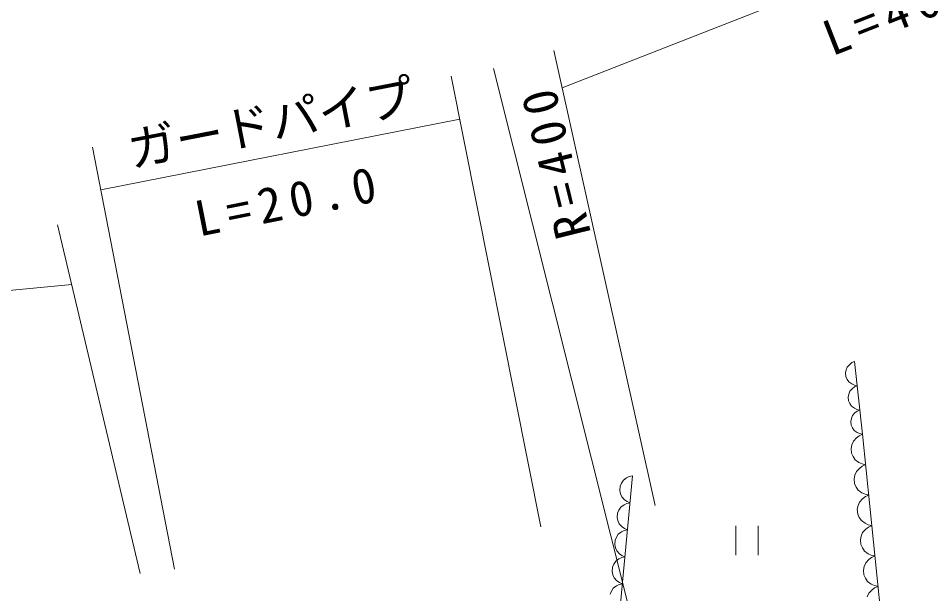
# Model space of a CAD drawing. Units: millimetres, scale not verified. Extents: x -19874 to 620126, y -204109 to 155891.
# Drawn here: x 380022 to 427300, y 61034 to 90756 of the extents above; entities that cross this region are included whole.
import ezdxf
from ezdxf.enums import TextEntityAlignment as Align

# ---------------------------------------------------------------- set-up
doc = ezdxf.new("R2010")
doc.units = ezdxf.units.MM
doc.header["$LTSCALE"] = 1000
doc.layers.add('S-BGD', color=7, linetype='Continuous', lineweight=13)
doc.styles.add('ＭＳ ゴシック', font='')
doc.styles.get('ＭＳ ゴシック').set_extended_font_data('MS Gothic')

msp = doc.modelspace()

# ---------------------------------------------------------------- linework, layer by layer
at = {"layer": 'S-BGD'}
for p, q in [((408114, 87164), (446656, 102268)), ((407685, 89095), (412907, 65596)), ((404565, 88157), (415016, 46504)), ((402376, 87772), (407004, 64489)), ((384276, 81904), (402819, 85540)), ((383850, 84095), (388086, 62307)), ((382052, 80086), (386324, 62072)), ((379359, 76684), (382784, 76998)), ((422961, 72880), (422836, 72743)), ((423075, 72969), (422961, 72880)), ((423214, 73032), (423075, 72969)), ((423626, 69268), (423214, 73032)), ((422776, 72596), (422745, 72444)), ((422745, 72444), (422767, 72249)), ((422836, 72743), (422776, 72596)), ((422767, 72249), (422830, 72107)), ((422830, 72107), (422920, 71977)), ((422920, 71977), (423071, 71870)), ((423071, 71870), (423202, 71811)), ((422974, 71488), (422913, 71342)), ((423098, 71625), (422974, 71488)), ((423212, 71714), (423098, 71625)), ((423202, 71811), (423351, 71777)), ((423351, 71777), (423212, 71714)), ((422913, 71342), (422882, 71189)), ((422882, 71189), (422904, 70995)), ((422904, 70995), (422967, 70852)), ((422967, 70852), (423057, 70723)), ((423057, 70723), (423209, 70615)), ((423209, 70615), (423339, 70557)), ((423350, 70459), (423235, 70371)), ((423339, 70557), (423489, 70522)), ((423489, 70522), (423350, 70459)), ((423051, 70087), (423020, 69934)), ((423111, 70233), (423051, 70087)), ((423235, 70371), (423111, 70233)), ((423020, 69934), (423041, 69740)), ((423041, 69740), (423104, 69598)), ((423104, 69598), (423195, 69468)), ((423308, 69080), (423150, 68910)), ((423195, 69468), (423346, 69361)), ((423451, 69190), (423308, 69080)), ((423346, 69361), (423476, 69302)), ((423626, 69268), (423451, 69190)), ((423476, 69302), (423626, 69268)), ((424743, 58270), (423626, 69268)), ((423074, 68727), (423033, 68537)), ((423150, 68910), (423074, 68727)), ((423033, 68537), (423058, 68293)), ((423058, 68293), (423136, 68115)), ((423136, 68115), (423248, 67951)), ((423248, 67951), (423436, 67816)), ((423436, 67816), (423598, 67741)), ((423611, 67619), (423467, 67509)), ((423598, 67741), (423786, 67696)), ((423786, 67696), (423611, 67619)), ((423233, 67156), (423193, 66966)), ((423310, 67339), (423233, 67156)), ((423467, 67509), (423310, 67339)), ((410834, 57358), (411746, 67121)), ((411172, 66745), (411105, 66586)), ((411271, 66891), (411172, 66745)), ((411437, 67013), (411271, 66891)), ((411580, 67084), (411437, 67013)), ((411746, 67121), (411580, 67084)), ((423193, 66966), (423218, 66722)), ((423218, 66722), (423296, 66543)), ((411105, 66586), (411085, 66370)), ((411085, 66370), (411122, 66201)), ((411122, 66201), (411191, 66040)), ((423296, 66543), (423407, 66380)), ((423407, 66380), (423596, 66245)), ((423596, 66245), (423758, 66170)), ((411191, 66040), (411332, 65890)), ((411332, 65890), (411460, 65797)), ((411615, 65726), (411450, 65689)), ((411460, 65797), (411615, 65726)), ((423470, 65767), (423393, 65585)), ((423627, 65938), (423470, 65767)), ((423770, 66048), (423627, 65938)), ((423758, 66170), (423945, 66125)), ((423945, 66125), (423770, 66048)), ((411042, 65351), (410975, 65192)), ((411140, 65496), (411042, 65351)), ((411306, 65618), (411140, 65496)), ((411450, 65689), (411306, 65618)), ((423393, 65585), (423353, 65394)), ((423353, 65394), (423377, 65151)), ((410975, 65192), (410954, 64975)), ((410954, 64975), (410991, 64807)), ((410991, 64807), (411061, 64645)), ((423377, 65151), (423455, 64972)), ((423455, 64972), (423567, 64809)), ((423567, 64809), (423755, 64673)), ((411061, 64645), (411202, 64495)), ((411202, 64495), (411330, 64402)), ((411485, 64331), (411320, 64294)), ((411330, 64402), (411485, 64331)), ((417089, 64533), (417089, 63033)), ((418240, 63033), (418240, 64533)), ((423787, 64367), (423629, 64196)), ((423755, 64673), (423918, 64599)), ((423930, 64477), (423787, 64367)), ((423918, 64599), (424105, 64554)), ((424105, 64554), (423930, 64477)), ((410912, 63956), (410844, 63797)), ((411010, 64101), (410912, 63956)), ((411176, 64223), (411010, 64101)), ((411320, 64294), (411176, 64223)), ((423553, 64014), (423512, 63823)), ((423629, 64196), (423553, 64014)), ((410844, 63797), (410824, 63581)), ((410824, 63581), (410861, 63412)), ((410861, 63412), (410931, 63251)), ((423512, 63823), (423537, 63580)), ((423537, 63580), (423615, 63401)), ((423615, 63401), (423727, 63238)), ((410931, 63251), (411071, 63100)), ((411190, 62899), (411046, 62828)), ((411071, 63100), (411200, 63008)), ((411355, 62937), (411190, 62899)), ((411200, 63008), (411355, 62937)), ((423727, 63238), (423915, 63102)), ((423915, 63102), (424077, 63027)), ((424090, 62906), (423946, 62796)), ((424077, 63027), (424264, 62983)), ((424264, 62983), (424090, 62906)), ((410782, 62561), (410714, 62402)), ((410880, 62707), (410782, 62561)), ((411046, 62828), (410880, 62707)), ((423712, 62443), (423672, 62252)), ((423789, 62625), (423712, 62443)), ((423946, 62796), (423789, 62625)), ((410714, 62402), (410694, 62186)), ((410694, 62186), (410731, 62017)), ((410731, 62017), (410800, 61856)), ((423672, 62252), (423697, 62009)), ((423697, 62009), (423774, 61830)), ((410800, 61856), (410941, 61706)), ((411060, 61505), (410916, 61434)), ((410941, 61706), (411070, 61613)), ((411225, 61542), (411060, 61505)), ((411070, 61613), (411225, 61542)), ((423774, 61830), (423886, 61667)), ((423886, 61667), (424075, 61531)), ((424075, 61531), (424237, 61456)), ((410652, 61166), (410584, 61007)), ((410750, 61312), (410652, 61166)), ((410916, 61434), (410750, 61312)), ((423949, 61054), (423872, 60872)), ((424106, 61225), (423949, 61054)), ((424249, 61335), (424106, 61225)), ((424237, 61456), (424424, 61412)), ((424424, 61412), (424249, 61335))]:
    msp.add_line(p, q, dxfattribs=at)
msp.add_arc((278153, 525317), 495150, 286.01846, 291.83083, dxfattribs=at)

# ---------------------------------------------------------------- texts
at = {"layer": 'S-BGD', "style": 'ＭＳ ゴシック'}
msp.add_text('ガードパイプ', height=1833, rotation=11, dxfattribs=at).set_placement((385976, 82506), align=Align.BOTTOM_LEFT)
at = {"layer": 'S-BGD', "char_height": 1833, "attachment_point": 7, "style": 'ＭＳ ゴシック'}
for s, insert, rotation in [('\\T1.32;L=46.0', (422056, 88758), 21.4), ('\\T1.32;R=400', (409640, 79652), 103.9), ('\\T1.32;L=20.0', (389356, 79449), 11.2)]:
    msp.add_mtext(s, dxfattribs=dict(at, insert=insert, rotation=rotation))

doc.saveas('drawing.dxf')
